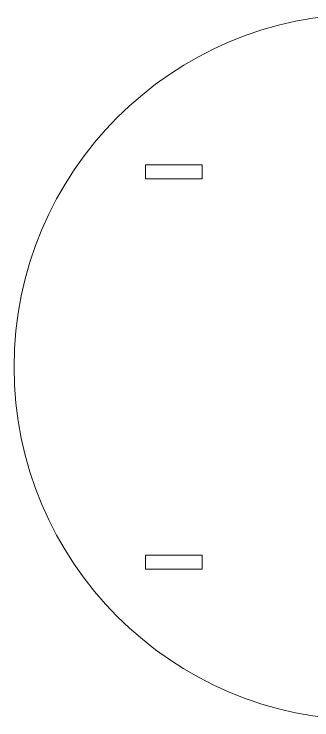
# Model space of a CAD drawing. Header units: millimetres. Extents: x 152 to 711, y -359 to 72.
# Drawn here: x 353.9 to 417.3, y -359.3 to -209.3 of the extents above; entities that cross this region are included whole.
import ezdxf

# ---------------------------------------------------------------- set-up
doc = ezdxf.new("R2010")
doc.units = ezdxf.units.MM
doc.header["$MEASUREMENT"] = 0
doc.layers.add('layer 1', color=7, linetype='Continuous')

msp = doc.modelspace()

# ---------------------------------------------------------------- linework, layer by layer
at = {"layer": 'layer 1', "color": 250, "lineweight": 9}
for points in [[(428.9151, -359.2891), (470.3365, -359.2891), (503.9151, -325.7105), (503.9151, -284.2891), (503.9151, -284.2891), (503.9151, -242.8677), (470.3365, -209.2891), (428.9151, -209.2891), (428.9151, -209.2891), (387.4937, -209.2891), (353.9151, -242.8677), (353.9151, -284.2891), (353.9151, -284.2891), (353.9151, -325.7105), (387.4937, -359.2891), (428.9151, -359.2891)], [(393.9151, -241.2891), (393.9151, -241.2891), (381.9151, -241.2891), (381.9151, -241.2891), (381.9151, -241.2891), (381.9151, -241.2891), (381.9151, -244.2891), (381.9151, -244.2891), (381.9151, -244.2891), (381.9151, -244.2891), (393.9151, -244.2891), (393.9151, -244.2891), (393.9151, -244.2891), (393.9151, -244.2891), (393.9151, -241.2891), (393.9151, -241.2891)], [(393.9151, -324.2891), (393.9151, -324.2891), (381.9151, -324.2891), (381.9151, -324.2891), (381.9151, -324.2891), (381.9151, -324.2891), (381.9151, -327.2891), (381.9151, -327.2891), (381.9151, -327.2891), (381.9151, -327.2891), (393.9151, -327.2891), (393.9151, -327.2891), (393.9151, -327.2891), (393.9151, -327.2891), (393.9151, -324.2891), (393.9151, -324.2891)]]:
    msp.add_open_spline(points, degree=3, knots=[0, 0, 0, 0, 0.2, 0.2, 0.2, 0.2, 0.4, 0.4, 0.4, 0.4, 0.6, 0.6, 0.6, 0.6, 1, 1, 1, 1], dxfattribs=at)

doc.saveas('drawing.dxf')
